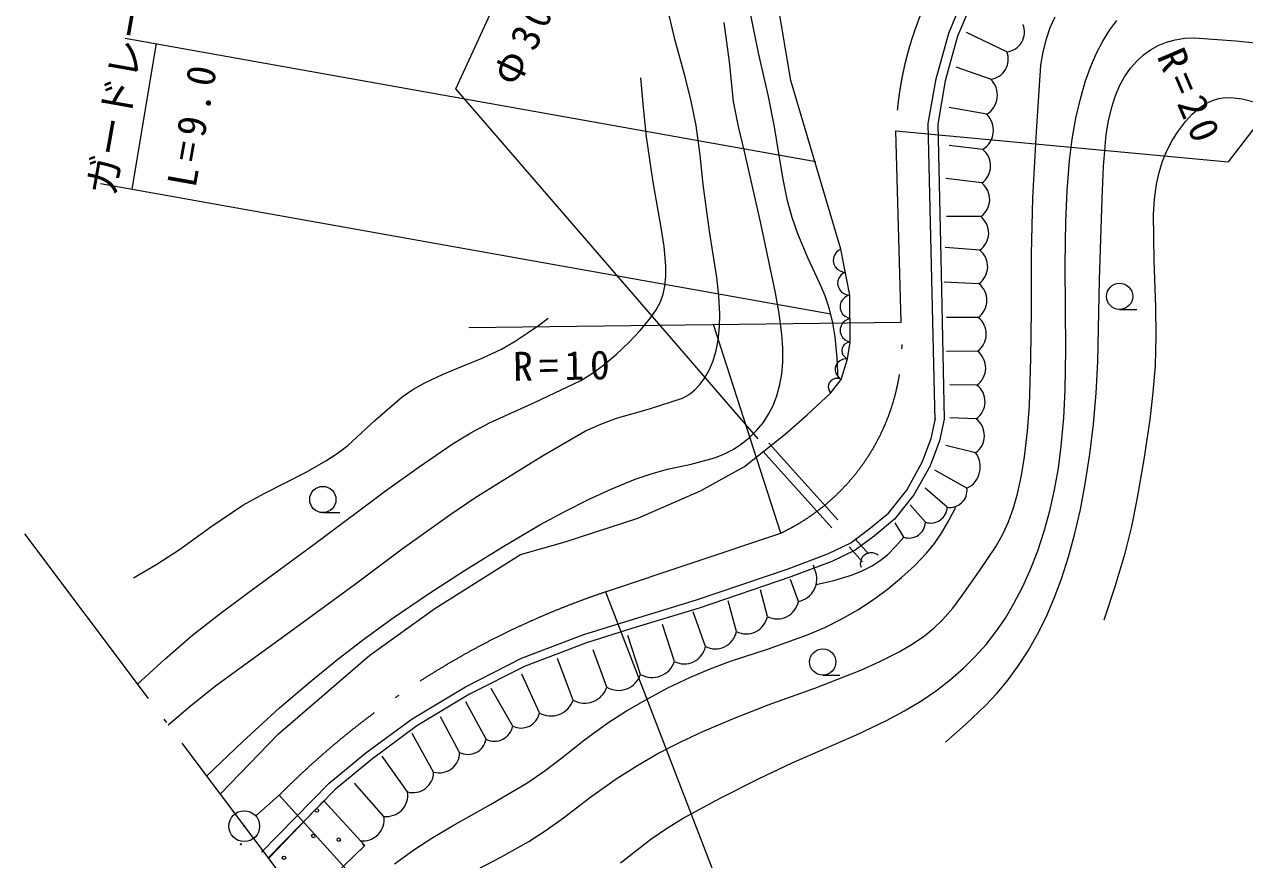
# Model space of a CAD drawing. Units: millimetres, scale not verified. Extents: x 49396 to 689396, y 4676 to 364676.
# Drawn here: x 399109 to 470152, y 248682 to 297306 of the extents above; entities that cross this region are included whole.
import ezdxf
from ezdxf.enums import TextEntityAlignment as Align

# ---------------------------------------------------------------- set-up
doc = ezdxf.new("R2010")
doc.units = ezdxf.units.MM
doc.header["$LTSCALE"] = 1000
doc.linetypes.add('DASHED', pattern=[7.5, 6, -1.5])
doc.linetypes.add('LONG_DASHED_DOTTED', pattern=[15.25, 12, -1.5, 0.25, -1.5])
doc.layers.add('S-SUV', color=7, linetype='Continuous', lineweight=13)
doc.styles.add('ＭＳ ゴシック', font='')
doc.styles.get('ＭＳ ゴシック').set_extended_font_data('MS Gothic')

msp = doc.modelspace()

# ---------------------------------------------------------------- linework, layer by layer
at = {"layer": 'S-SUV'}
for p, q in [((424227, 293552), (431943, 310311)), ((481946, 305967), (469201, 289297)), ((443736, 294046), (442800, 299563)), ((437003, 296364), (436488, 298505)), ((452924, 296805), (453667, 298579)), ((441849, 295659), (441322, 298230)), ((454165, 298345), (453445, 296625)), ((458840, 297116), (459126, 297755)), ((440156, 295119), (439849, 297412)), ((458617, 296469), (458840, 297116)), ((461895, 296323), (462308, 296986)), ((462308, 296986), (462708, 297524)), ((404972, 296513), (445185, 289332)), ((437572, 294258), (437003, 296364)), ((452188, 294145), (452924, 296805)), ((453445, 296625), (452725, 294024)), ((456306, 295712), (453953, 296831)), ((458428, 295708), (458617, 296469)), ((461539, 295639), (461895, 296323)), ((465117, 296071), (465601, 296270)), ((465601, 296270), (466114, 296415)), ((466114, 296415), (466667, 296501)), ((466667, 296501), (467234, 296527)), ((467234, 296527), (469650, 296346)), ((469650, 296346), (472050, 296107)), ((406782, 296189), (405358, 287716)), ((442435, 293100), (441849, 295659)), ((458298, 294931), (458428, 295708)), ((461181, 294810), (461539, 295639)), ((464270, 295533), (464677, 295827)), ((464677, 295827), (465117, 296071)), ((440403, 292820), (440156, 295119)), ((458027, 291046), (458298, 294931)), ((463515, 294751), (463871, 295164)), ((463871, 295164), (464270, 295533)), ((435146, 292466), (434997, 294197)), ((437931, 292837), (437572, 294258)), ((451734, 291545), (452188, 294145)), ((455367, 294118), (453356, 294808)), ((460877, 293955), (461181, 294810)), ((462878, 293725), (463168, 294250)), ((463168, 294250), (463515, 294751)), ((441837, 273176), (424227, 293552)), ((446648, 284225), (443736, 294046)), ((452725, 294024), (452285, 291503)), ((460572, 292901), (460877, 293955)), ((462614, 293111), (462878, 293725)), ((438227, 291415), (437931, 292837)), ((440687, 291361), (440403, 292820)), ((442783, 291339), (442435, 293100)), ((460328, 291846), (460572, 292901)), ((462413, 292490), (462614, 293111)), ((467889, 292693), (468279, 292884)), ((468279, 292884), (468643, 292993)), ((468643, 292993), (469023, 293043)), ((469023, 293043), (469512, 293036)), ((469512, 293036), (470008, 292968)), ((470008, 292968), (470770, 292781)), ((435325, 290757), (435146, 292466)), ((455137, 292072), (452942, 292463)), ((462226, 291691), (462413, 292490)), ((466713, 291658), (467103, 292078)), ((467103, 292078), (467529, 292451)), ((467529, 292451), (467889, 292693)), ((438461, 289699), (438227, 291415)), ((441031, 289912), (440687, 291361)), ((443073, 289563), (442783, 291339)), ((452130, 274227), (451734, 291545)), ((452285, 291503), (452483, 282819)), ((460111, 290615), (460328, 291846)), ((462101, 290891), (462226, 291691)), ((466296, 291119), (466713, 291658)), ((435723, 288125), (435325, 290757)), ((449854, 291109), (469201, 289297)), ((457820, 287209), (458027, 291046)), ((459955, 289386), (460111, 290615)), ((461945, 289031), (462101, 290891)), ((465935, 290556), (466296, 291119)), ((441961, 285809), (441031, 289912)), ((454907, 290026), (452942, 290256)), ((465370, 289338), (465621, 289953)), ((465621, 289953), (465935, 290556)), ((438635, 287978), (438461, 289699)), ((443280, 288291), (443073, 289563)), ((459817, 287617), (459955, 289386)), ((465169, 288684), (465370, 289338)), ((461850, 287163), (461945, 289031)), ((465025, 288004), (465169, 288684)), ((403547, 288040), (446058, 280453)), ((436184, 285475), (435723, 288125)), ((439002, 285265), (438635, 287978)), ((443545, 287042), (443280, 288291)), ((454850, 288073), (452758, 288325)), ((464907, 287131), (465025, 288004)), ((443817, 286060), (443545, 287042)), ((457750, 283923), (457820, 287209)), ((459740, 285856), (459817, 287617)), ((461695, 282433), (461850, 287163)), ((464850, 286253), (464907, 287131)), ((442836, 281675), (441961, 285809)), ((444144, 285104), (443817, 286060)), ((454792, 286119), (452804, 286119)), ((459699, 283303), (459740, 285856)), ((464890, 283541), (464850, 286253)), ((436351, 284368), (436184, 285475)), ((439427, 282580), (439002, 285265)), ((444748, 283672), (444144, 285104)), ((436456, 283258), (436351, 284368)), ((446648, 284225), (446504, 284145)), ((447172, 281547), (446648, 284225)), ((454735, 284165), (452712, 284326)), ((445407, 282268), (444748, 283672)), ((446216, 283716), (446196, 283549)), ((446196, 283549), (446237, 283342)), ((446267, 283879), (446216, 283716)), ((446389, 284039), (446267, 283879)), ((446504, 284145), (446389, 284039)), ((457741, 280628), (457750, 283923)), ((464990, 280855), (464890, 283541)), ((436458, 282650), (436456, 283258)), ((446237, 283342), (446318, 283194)), ((446318, 283194), (446427, 283063)), ((446427, 283063), (446600, 282961)), ((446600, 282961), (446745, 282910)), ((446766, 282806), (446651, 282700)), ((446745, 282910), (446910, 282886)), ((446910, 282886), (446766, 282806)), ((452483, 282819), (452663, 274318)), ((459717, 280744), (459699, 283303)), ((436298, 281598), (436401, 282066)), ((436401, 282066), (436458, 282650)), ((439546, 281512), (439427, 282580)), ((445728, 281505), (445407, 282268)), ((446478, 282377), (446458, 282210)), ((446458, 282210), (446499, 282003)), ((446529, 282540), (446478, 282377)), ((446651, 282700), (446529, 282540)), ((454677, 282211), (452666, 282303)), ((461600, 277679), (461695, 282433)), ((436140, 281158), (436298, 281598)), ((439605, 280433), (439546, 281512)), ((443055, 280477), (442836, 281675)), ((445988, 280732), (445728, 281505)), ((446499, 282003), (446580, 281855)), ((446580, 281855), (446689, 281724)), ((446689, 281724), (446862, 281622)), ((446882, 281412), (446733, 281278)), ((446862, 281622), (447008, 281571)), ((447015, 281495), (446882, 281412)), ((447008, 281571), (447172, 281547)), ((447172, 281547), (447015, 281495)), ((447191, 278813), (447172, 281547)), ((435586, 280233), (435889, 280680)), ((435889, 280680), (436140, 281158)), ((446184, 279927), (445988, 280732)), ((446652, 281127), (446602, 280966)), ((446602, 280966), (446603, 280754)), ((446603, 280754), (446656, 280594)), ((446733, 281278), (446652, 281127)), ((457711, 277881), (457741, 280628)), ((459739, 278379), (459717, 280744)), ((462876, 280707), (463871, 280707)), ((465004, 279148), (464990, 280855)), ((424983, 279661), (450160, 279967)), ((429032, 279780), (429610, 280208)), ((434962, 279490), (435586, 280233)), ((439587, 279676), (439605, 280433)), ((443215, 279269), (443055, 280477)), ((446321, 279108), (446184, 279927)), ((446656, 280594), (446739, 280444)), ((446742, 279911), (446661, 279760)), ((446739, 280444), (446890, 280312)), ((446892, 280045), (446742, 279911)), ((446890, 280312), (447024, 280234)), ((447024, 280128), (446892, 280045)), ((447024, 280234), (447181, 280180)), ((447181, 280180), (447024, 280128)), ((454641, 280243), (452804, 280234)), ((427683, 278855), (428447, 279361)), ((428447, 279361), (429032, 279780)), ((434293, 278786), (434962, 279490)), ((443154, 267694), (439224, 279834)), ((439508, 278931), (439587, 279676)), ((443270, 278448), (443215, 279269)), ((446661, 279760), (446611, 279599)), ((446611, 279599), (446613, 279387)), ((446613, 279387), (446665, 279227)), ((446665, 279227), (446748, 279077)), ((426896, 278406), (427683, 278855)), ((433578, 278103), (434293, 278786)), ((439387, 278320), (439508, 278931)), ((446438, 277883), (446321, 279108)), ((446773, 278574), (446718, 278465)), ((446748, 279077), (446899, 278945)), ((446847, 278672), (446773, 278574)), ((446969, 278750), (446847, 278672)), ((446899, 278945), (447033, 278867)), ((447073, 278794), (446969, 278750)), ((447033, 278867), (447191, 278813)), ((447041, 277840), (447191, 278813)), ((447191, 278813), (447073, 278794)), ((464958, 277444), (465004, 279148)), ((424623, 277407), (425770, 277878)), ((425770, 277878), (426896, 278406)), ((432832, 277473), (433578, 278103)), ((439208, 277727), (439387, 278320)), ((443264, 277634), (443270, 278448)), ((446495, 276669), (446438, 277883)), ((446750, 277802), (446581, 277727)), ((446666, 276641), (447041, 277840)), ((446718, 278465), (446695, 278314)), ((446695, 278314), (446714, 278194)), ((446714, 278194), (446756, 278078)), ((446889, 277838), (446750, 277802)), ((446756, 278078), (446849, 277967)), ((446849, 277967), (446935, 277896)), ((447041, 277840), (446889, 277838)), ((446935, 277896), (447041, 277840)), ((454604, 278275), (452804, 278257)), ((457621, 275134), (457711, 277881)), ((459701, 276029), (459739, 278379)), ((423488, 276939), (424623, 277407)), ((432178, 276992), (432832, 277473)), ((438731, 276737), (438994, 277213)), ((438994, 277213), (439208, 277727)), ((443202, 276945), (443264, 277634)), ((446379, 277491), (446321, 277305)), ((446321, 277305), (446322, 277150)), ((446322, 277150), (446353, 276996)), ((446468, 277617), (446379, 277491)), ((446581, 277727), (446468, 277617)), ((461507, 275842), (461600, 277679)), ((464837, 275871), (464958, 277444)), ((421733, 276051), (422387, 276422)), ((422387, 276422), (423488, 276939)), ((428854, 275311), (431497, 276566)), ((431497, 276566), (432178, 276992)), ((438147, 276028), (438460, 276360)), ((438460, 276360), (438731, 276737)), ((443080, 276264), (443202, 276945)), ((445971, 276436), (445929, 276318)), ((446067, 276561), (445971, 276436)), ((446048, 275836), (446666, 276641)), ((446170, 276632), (446067, 276561)), ((446286, 276684), (446170, 276632)), ((446435, 276694), (446286, 276684)), ((446353, 276996), (446448, 276838)), ((446551, 276682), (446435, 276694)), ((446448, 276838), (446544, 276732)), ((446544, 276732), (446666, 276641)), ((446666, 276641), (446551, 276682)), ((421112, 275630), (421733, 276051)), ((437432, 275544), (437807, 275761)), ((437807, 275761), (438147, 276028)), ((442700, 275122), (442919, 275684)), ((442919, 275684), (443080, 276264)), ((444681, 274576), (446048, 275836)), ((445929, 276318), (445909, 276192)), ((445909, 276192), (445938, 276046)), ((445938, 276046), (445981, 275939)), ((445981, 275939), (446048, 275836)), ((454567, 276307), (452988, 276326)), ((459619, 274393), (459701, 276029)), ((461355, 274024), (461507, 275842)), ((464657, 274311), (464837, 275871)), ((419506, 274239), (421112, 275630)), ((426183, 274110), (428854, 275311)), ((435510, 274926), (437432, 275544)), ((442433, 274605), (442700, 275122)), ((457509, 273624), (457621, 275134)), ((417938, 272799), (419506, 274239)), ((432668, 274033), (433591, 274374)), ((433591, 274374), (435510, 274926)), ((442113, 274118), (442433, 274605)), ((443400, 273444), (444681, 274576)), ((451900, 273205), (452162, 274368)), ((452663, 274318), (452381, 273063)), ((454530, 274339), (452988, 274395)), ((459477, 272760), (459619, 274393)), ((464311, 271972), (464657, 274311)), ((424079, 272900), (425111, 273529)), ((425111, 273529), (426183, 274110)), ((429281, 272184), (431770, 273636)), ((431770, 273636), (432668, 274033)), ((441334, 273265), (441743, 273668)), ((441743, 273668), (442113, 274118)), ((457338, 272122), (457509, 273624)), ((461146, 272290), (461355, 274024)), ((422085, 271546), (424079, 272900)), ((440368, 272563), (440864, 272886)), ((440864, 272886), (441334, 273265)), ((441036, 271572), (443400, 273444)), ((451388, 271814), (451900, 273205)), ((452381, 273063), (451843, 271604)), ((416658, 271888), (417315, 272319)), ((417315, 272319), (417938, 272799)), ((426821, 270679), (429281, 272184)), ((439285, 272073), (439835, 272288)), ((439835, 272288), (440368, 272563)), ((454493, 272372), (452758, 272785)), ((457165, 271040), (457338, 272122)), ((459314, 271469), (459477, 272760)), ((460877, 270561), (461146, 272290)), ((415512, 271240), (416658, 271888)), ((420126, 270141), (422085, 271546)), ((435598, 271145), (436546, 271406)), ((436546, 271406), (437924, 271710)), ((437924, 271710), (439285, 272073)), ((438475, 270143), (441036, 271572)), ((450480, 270194), (451388, 271814)), ((451843, 271604), (450896, 269914)), ((459093, 270202), (459314, 271469)), ((463905, 269647), (464311, 271972)), ((414332, 270641), (415512, 271240)), ((425334, 269743), (426821, 270679)), ((433315, 270270), (434672, 270827)), ((434672, 270827), (435598, 271145)), ((453988, 270303), (452115, 271360)), ((456934, 269980), (457165, 271040)), ((411834, 269317), (413067, 270004)), ((413067, 270004), (414332, 270641)), ((416122, 267149), (420126, 270141)), ((431982, 269657), (433315, 270270)), ((434830, 268567), (438475, 270143)), ((449411, 268858), (450480, 270194)), ((452838, 269199), (451563, 270303)), ((456698, 269152), (456934, 269980)), ((458819, 268995), (459093, 270202)), ((460595, 269064), (460877, 270561)), ((409973, 268054), (411834, 269317)), ((423888, 268760), (425334, 269743)), ((430535, 268936), (431982, 269657)), ((450896, 269914), (449769, 268505)), ((451574, 268326), (450689, 269337)), ((463579, 268073), (463905, 269647)), ((416484, 268882), (417479, 268882)), ((421112, 266765), (423888, 268760)), ((429123, 268165), (430535, 268936)), ((430594, 267188), (434830, 268567)), ((448272, 267915), (449411, 268858)), ((452939, 268423), (453331, 269199)), ((456405, 268347), (456698, 269152)), ((458487, 267800), (458819, 268995)), ((460257, 267593), (460595, 269064)), ((408145, 266741), (409973, 268054)), ((426917, 266865), (429123, 268165)), ((447218, 267131), (448272, 267915)), ((449769, 268505), (448580, 267521)), ((450310, 267452), (449816, 268280)), ((452514, 267680), (452939, 268423)), ((456071, 267627), (456405, 268347)), ((463197, 266523), (463579, 268073)), ((412101, 264196), (416122, 267149)), ((427984, 266449), (430594, 267188)), ((445924, 266496), (447218, 267131)), ((448580, 267521), (447479, 266702)), ((449848, 266925), (450310, 267452)), ((452093, 267077), (452514, 267680)), ((455683, 266933), (456071, 267627)), ((458107, 266657), (458487, 267800)), ((459905, 266302), (460257, 267593)), ((406817, 265890), (408145, 266741)), ((418381, 264727), (421112, 266765)), ((423009, 263297), (427984, 266449)), ((424738, 265513), (426917, 266865)), ((443572, 265611), (445924, 266496)), ((447479, 266702), (446122, 266036)), ((448937, 266087), (449359, 266431)), ((449359, 266431), (449848, 266925)), ((450925, 265788), (451628, 266517)), ((451628, 266517), (452093, 267077)), ((454726, 265487), (455683, 266933)), ((457674, 265541), (458107, 266657)), ((462617, 264572), (463197, 266523)), ((405456, 265090), (406817, 265890)), ((446122, 266036), (443741, 265140)), ((445135, 265544), (445043, 265820)), ((447877, 265488), (448477, 265791)), ((448477, 265791), (448937, 266087)), ((450184, 265107), (450925, 265788)), ((459494, 265026), (459905, 266302)), ((422645, 264162), (424738, 265513)), ((438236, 263798), (443572, 265611)), ((443741, 265140), (438389, 263322)), ((444170, 263705), (443710, 264993)), ((446232, 264935), (447258, 265243)), ((447258, 265243), (447877, 265488)), ((449349, 264414), (450184, 265107)), ((453713, 264066), (454726, 265487)), ((457227, 264550), (457674, 265541)), ((459071, 263901), (459494, 265026)), ((414350, 261777), (418381, 264727)), ((442365, 262832), (441963, 264395)), ((445204, 264689), (446232, 264935)), ((448486, 263777), (449349, 264414)), ((456726, 263587), (457227, 264550)), ((461978, 262636), (462617, 264572)), ((410489, 262998), (412101, 264196)), ((420588, 262763), (422645, 264162)), ((432938, 264261), (443563, 236720)), ((434382, 262629), (438236, 263798)), ((440561, 261958), (440078, 263751)), ((447631, 263219), (448486, 263777)), ((453159, 263329), (453713, 264066)), ((456222, 262742), (456726, 263587)), ((458594, 262804), (459071, 263901)), ((408923, 261759), (410489, 262998)), ((419217, 260588), (423009, 263297)), ((438389, 263322), (434529, 262151)), ((438757, 261085), (438055, 263108)), ((446747, 262713), (447631, 263219)), ((452570, 262643), (453159, 263329)), ((418953, 261581), (420588, 262763)), ((431677, 261779), (434382, 262629)), ((434529, 262151), (431841, 261306)), ((436952, 260211), (436262, 262372)), ((444640, 261749), (445706, 262203)), ((445706, 262203), (446747, 262713)), ((451509, 261713), (452060, 262156)), ((452060, 262156), (452570, 262643)), ((455669, 261932), (456222, 262742)), ((458096, 261803), (458594, 262804)), ((407286, 260353), (408923, 261759)), ((410304, 258860), (414350, 261777)), ((417353, 260350), (418953, 261581)), ((428053, 260407), (431677, 261779)), ((434987, 259464), (434240, 261728)), ((442430, 260958), (444640, 261749)), ((450790, 261221), (451509, 261713)), ((455101, 261206), (455669, 261932)), ((457550, 260841), (458096, 261803)), ((431841, 261306), (428256, 259949)), ((433021, 258717), (432217, 260901)), ((440212, 260229), (442430, 260958)), ((448924, 260211), (450035, 260777)), ((450035, 260777), (450790, 261221)), ((454486, 260518), (455101, 261206)), ((456991, 259972), (457550, 260841)), ((405687, 258901), (407286, 260353)), ((413897, 256008), (419217, 260588)), ((415641, 258953), (417353, 260350)), ((424787, 258748), (428053, 260407)), ((431056, 257970), (430148, 260395)), ((439034, 259796), (440212, 260229)), ((447800, 259706), (448924, 260211)), ((453779, 259819), (454486, 260518)), ((428256, 259949), (425029, 258310)), ((429091, 257223), (428079, 259476)), ((436569, 258674), (437883, 259310)), ((437883, 259310), (439034, 259796)), ((445121, 258667), (447800, 259706)), ((445592, 259421), (446587, 259421)), ((453037, 259171), (453779, 259819)), ((456383, 259139), (456991, 259972)), ((408870, 257716), (410304, 258860)), ((413968, 257508), (415641, 258953)), ((421679, 256883), (424787, 258748)), ((427543, 256457), (426286, 258648)), ((435289, 257988), (436569, 258674)), ((442415, 257683), (445121, 258667)), ((452211, 258531), (453037, 259171)), ((455745, 258370), (456383, 259139)), ((425029, 258310), (421957, 256467)), ((434162, 257341), (435289, 257988)), ((450343, 257337), (451357, 257947)), ((451357, 257947), (452211, 258531)), ((455071, 257651), (455745, 258370)), ((407474, 256525), (408870, 257716)), ((411818, 255549), (413968, 257508)), ((425995, 255691), (424815, 257867)), ((433076, 256649), (434162, 257341)), ((440495, 256941), (442415, 257683)), ((449310, 256786), (450343, 257337)), ((453920, 256559), (455071, 257651)), ((418985, 254889), (421679, 256883)), ((421957, 256467), (419294, 254495)), ((424447, 254924), (423344, 256993)), ((431720, 255646), (433076, 256649)), ((438603, 256145), (440495, 256941)), ((447551, 255952), (449310, 256786)), ((452732, 255514), (453920, 256559)), ((410511, 252487), (413897, 256008)), ((422930, 253775), (421689, 256028)), ((437280, 255522), (438603, 256145)), ((445765, 255172), (447551, 255952)), ((409713, 253548), (411818, 255549)), ((430407, 254599), (431720, 255646)), ((435994, 254851), (437280, 255522)), ((443812, 254315), (445765, 255172)), ((416855, 253122), (418985, 254889)), ((419294, 254495), (417194, 252754)), ((421413, 252626), (419942, 254694)), ((429428, 253860), (430407, 254599)), ((434766, 254140), (435994, 254851)), ((428415, 253170), (429428, 253860)), ((433568, 253379), (434766, 254140)), ((441888, 253404), (443812, 254315)), ((412919, 249109), (416855, 253122)), ((420034, 251200), (418333, 253131)), ((426239, 251884), (428415, 253170)), ((432012, 252272), (433568, 253379)), ((439664, 252272), (441888, 253404)), ((417194, 252754), (413276, 248759)), ((413946, 252428), (433701, 230656)), ((430492, 251117), (432012, 252272)), ((437462, 251084), (439664, 252272)), ((416533, 252098), (413320, 248752)), ((416533, 252098), (418925, 249493)), ((424037, 250653), (426239, 251884)), ((429497, 250401), (430492, 251117)), ((436498, 250497), (437462, 251084)), ((422884, 249972), (424037, 250653)), ((428477, 249740), (429497, 250401)), ((435576, 249867), (436498, 250497)), ((418925, 249493), (415351, 246052)), ((421773, 249245), (422884, 249972)), ((426842, 248815), (428477, 249740)), ((433821, 248488), (435576, 249867)), ((420664, 248430), (421773, 249245)), ((425172, 247941), (426842, 248815))]:
    msp.add_line(p, q, dxfattribs=at)
at = {"layer": 'S-SUV', "linetype": 'LONG_DASHED_DOTTED'}
for p, q in [((450160, 279967), (449854, 291109)), ((399109, 267646), (426808, 230820)), ((432938, 264261), (443154, 267694)), ((413946, 252428), (412584, 251224))]:
    msp.add_line(p, q, dxfattribs=at)
at = {"layer": 'S-SUV', "linetype": 'DASHED'}
for p, q in [((442458, 272923), (448255, 266485)), ((442109, 272457), (447906, 266019))]:
    msp.add_line(p, q, dxfattribs=at)
at = {"layer": 'S-SUV'}
for centre, radius in [((462876, 281472), 765), ((416484, 269647), 765), ((445592, 260186), 765), ((411909, 250628), 896), ((416141, 251541), 99.5), ((411909, 250628), 27), ((415924, 250057), 99.5), ((411714, 249573), 31.3), ((411714, 249573), 25), ((411714, 249573), 18.8), ((411714, 249573), 12.5), ((411714, 249573), 6.2), ((417409, 249840), 99.5), ((414223, 248790), 99.5)]:
    msp.add_circle(centre, radius, dxfattribs=at)
at = {"layer": 'S-SUV', "linetype": 'LONG_DASHED_DOTTED'}
for centre, radius, start, end in [((469648, 290441), 19806, 51.61897, 178.06564), ((437856, 278854), 12354, 295.3954, 5.1666), ((448429, 218241), 48558, 108.60446, 135.24625)]:
    msp.add_arc(centre, radius, start, end, dxfattribs=at)
at = {"layer": 'S-SUV'}
for centre, radius, start, end in [((456178, 296861), 1156, 276.3651, 22.6253), ((455239, 295267), 1156, 276.3651, 22.6253), ((454447, 293186), 1310, 301.77365, 45.40466), ((454218, 291140), 1310, 301.77365, 45.40466), ((454146, 289071), 1222, 305.18521, 51.44542), ((454088, 287117), 1222, 305.18521, 51.44542), ((454031, 285163), 1222, 305.18521, 51.44542), ((453973, 283209), 1222, 305.18521, 51.44542), ((453921, 281241), 1230, 305.79916, 52.05937), ((453884, 279273), 1230, 305.79916, 52.05937), ((453847, 277305), 1230, 305.79916, 52.05937), ((453811, 275337), 1230, 305.79916, 52.05937), ((453774, 273369), 1230, 305.79916, 52.05937), ((453382, 271547), 1384, 295.9597, 36.56777), ((452999, 270182), 996, 260.70076, 6.96096), ((451879, 269237), 960, 251.51085, 357.77105), ((450614, 268363), 960, 251.51085, 357.77105), ((448402, 265923), 625, 49.4573, 200.97789), ((443919, 265010), 1328, 280.88185, 23.7192), ((442939, 263948), 1255, 242.80971, 348.85135), ((441134, 263074), 1255, 242.80971, 348.85135), ((439330, 262201), 1255, 242.80971, 348.85135), ((437525, 261327), 1255, 242.80971, 348.85135), ((435666, 260637), 1355, 239.94058, 341.68472), ((433700, 259890), 1355, 239.94058, 341.68472), ((431735, 259143), 1355, 239.94058, 341.68472), ((429769, 258396), 1355, 239.94058, 341.68472), ((428029, 257420), 1079, 243.20758, 349.46779), ((426482, 256654), 1079, 243.20758, 349.46779), ((424934, 255888), 1079, 243.20758, 349.46779), ((423258, 254919), 1190, 254.01659, 0.27679), ((421741, 253769), 1190, 254.01659, 0.27679), ((420189, 252430), 1240, 262.80908, 9.06929), ((418810, 251005), 1240, 262.80908, 9.06929), ((418893, 249623), 99.5, 172.90024, 272.22667)]:
    msp.add_arc(centre, radius, start, end, dxfattribs=at)

# ---------------------------------------------------------------- texts
at = {"layer": 'S-SUV', "style": 'ＭＳ ゴシック'}
msp.add_text('ガードレール', height=1686, rotation=79.9, dxfattribs=at).set_placement((404876, 287148), align=Align.BOTTOM_LEFT)
at = {"layer": 'S-SUV', "char_height": 1686, "attachment_point": 7, "style": 'ＭＳ ゴシック'}
for s, insert, rotation in [('\\T1.26;Φ300\\~L=7.0', (427872, 293552), 64.5), ('\\T1.3;R=20', (464998, 295444), 293.2), ('\\T1.3;L=9.0', (409097, 287731), 79.9), ('\\T1.3;R=10', (427581, 276524), 1)]:
    msp.add_mtext(s, dxfattribs=dict(at, insert=insert, rotation=rotation))

doc.saveas('drawing.dxf')
